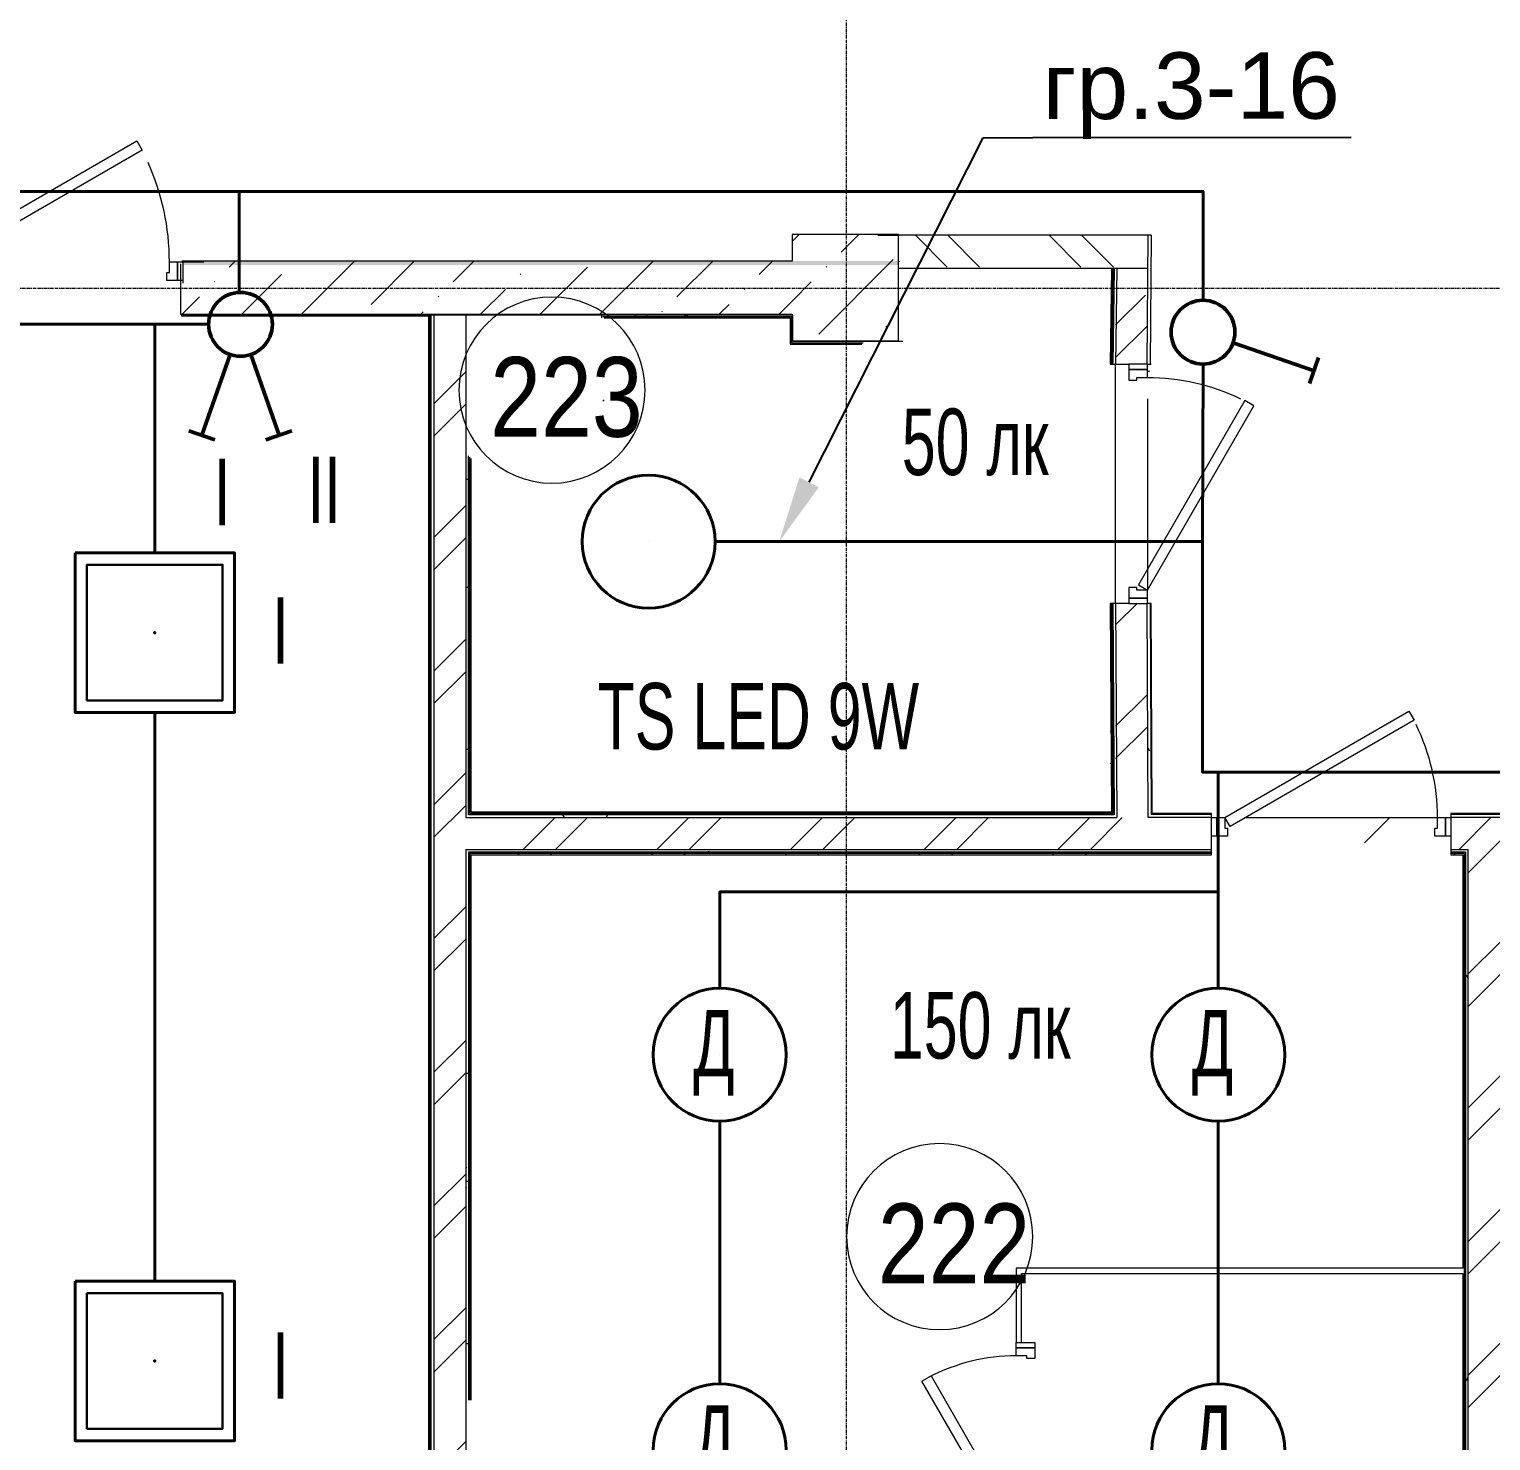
# Model space of a CAD drawing. Header units: metres. Extents: x 19799 to 227756, y -64119 to 286334.
# Drawn here: x 74990 to 80488, y -54620 to -49311 of the extents above; entities that cross this region are included whole.
import ezdxf
from ezdxf import colors
from ezdxf.entities.mleader import LeaderData, LeaderLine
from ezdxf.math import Vec2, Vec3

# ---------------------------------------------------------------- set-up
doc = ezdxf.new("R2010")
doc.units = ezdxf.units.M
doc.linetypes.add('ADSK_Линия сетки', pattern=[21, 12, -3, 3, -3])
for name, color, linetype, lineweight in [('A-AREA-IDEN', 7, 'Continuous', 9), ('A-DETL-THIN', 7, 'Continuous', 5), ('A-DOOR', 7, 'Continuous', 5), ('A-DOOR-FRAM', 7, 'Continuous', 13), ('A-FLOR', 7, 'Continuous', 5), ('A-WALL', 7, 'Continuous', 5), ('A-WALL-PATT', 7, 'Continuous', 18), ('I-WALL', 7, 'Continuous', 5), ('nadpisi', 84, 'Continuous', 13), ('S-COLS', 7, 'Continuous', 5), ('S-GRID', 7, 'Continuous', 9), ('раб осв', 7, 'Continuous', 40), ('ЭЛ', 250, 'Continuous', 50), ('ЭЛ.освещ.', 150, 'Continuous', 50), ('ЭЛ.сети', 5, 'Continuous', 100)]:
    doc.layers.add(name, color=color, linetype=linetype, lineweight=lineweight)
doc.styles.add('Arial', font='ARIALN.TTF', dxfattribs={"width": 0.8, "height": 2.5})
doc.styles.add('GOST Common_I_1', font='ARIALN.TTF', dxfattribs={"height": 300})
doc.styles.add('ISOPEUR', font='ARIALN.TTF')
pattern_1 = [(45, (0, 0), (84.19025, 308.69666), [396.875, -79.375, 3.353, -76.022])]
pattern_2 = [(45, (0, 0), (-251.4472, 251.4472), []), (45, (0, 381), (-251.4472, 251.4472), [])]
pattern_3 = [(45, (934.08, 175.2), (-251.4472, 251.4472), []), (45, (934.08, 556.2), (-251.4472, 251.4472), [])]
pattern_4 = [(0, (0, 0), (812.8, 203.2), [33.528, -576.072, 33.528, -576.072, -3251.2]), (0, (0, 0), (812.8, 203.2), [-1219.2, 33.528, -1185.672, 33.528, -576.072, -1422.4]), (0, (0, 0), (812.8, 203.2), [-3048, 33.528, -372.872, 33.528, -982.472]), (120, (304.8, 101.6), (-582.37636, 602.30545), [33.528, -576.072, 33.528, -576.072, -3251.2]), (120, (304.8, 101.6), (-582.37636, 602.30545), [-1219.2, 33.528, -1185.672, 33.528, -576.072, -1422.4]), (120, (304.8, 101.6), (-582.37636, 602.30545), [-3048, 33.528, -372.872, 33.528, -982.472]), (240, (406.4, 508), (-230.42364, -805.50545), [33.528, -576.072, 33.528, -576.072, -3251.2]), (240, (406.4, 508), (-230.42364, -805.50545), [-1219.2, 33.528, -1185.672, 33.528, -576.072, -1422.4]), (240, (406.4, 508), (-230.42364, -805.50545), [-3048, 33.528, -372.872, 33.528, -982.472])]
pattern_5 = [(50, (0, 0), (728.7365, -63.756), [76.2, -838.2]), (355, (0, 0), (-140.9716, 764.2276), [60.96, -670.56]), (100.451, (60.7, -5.3), (587.77, 700.467), [64.76, -712.36]), (46.184, (0, 203.2), (1084.316, -168.171), [114.3, -1257.3]), (96.636, (90.4, 189.2), (949.61, 989.71), [97.14, -1068.54]), (351.184, (0, 203.2), (949.62, 989.701), [91.44, -1005.84]), (21, (101.6, 152.4), (606.458, -409.0606), [76.2, -838.2]), (326, (101.6, 152.4), (247.2083, 736.753), [60.96, -670.56]), (71.451, (152.14, 118.3), (853.6683, 327.6855), [64.76, -712.36]), (37.5, (0, 0), (12.3547, 338.2201), [33.528, -628.904, 33.528, -647.192, -673.1]), (37.5, (0, 0), (12.3547, 338.2201), [-1343.152, 33.528, -639.572]), (7.5, (0, 0), (267.2789, 400.7221), [33.528, -354.584, 33.528, -613.664, -256.54]), (7.5, (0, 0), (267.2789, 400.7221), [-1035.304, 33.528, -223.012]), (327.5, (-226.57, 0), (542.3633, -22.91534), [33.528, -220.472, 33.528, -758.952, -1051.56]), (327.5, (-226.57, 0), (542.3633, -22.91534), [-1046.48, 33.528, -1018.032]), (317.5, (-328.17, 0), (592.517, 101.707), [33.528, -296.672, 33.528, -492.76, -746.76]), (317.5, (-328.17, 0), (592.517, 101.707), [-856.488, 33.528, -713.232])]
pattern_6 = [(0, (7e-11, -700), (812.8, 203.2), [33.528, -576.072, 33.528, -576.072, -3251.2]), (0, (7e-11, -700), (812.8, 203.2), [-1219.2, 33.528, -1185.672, 33.528, -576.072, -1422.4]), (0, (7e-11, -700), (812.8, 203.2), [-3048, 33.528, -372.872, 33.528, -982.472]), (120, (304.8, -598.4), (-582.37636, 602.30545), [33.528, -576.072, 33.528, -576.072, -3251.2]), (120, (304.8, -598.4), (-582.37636, 602.30545), [-1219.2, 33.528, -1185.672, 33.528, -576.072, -1422.4]), (120, (304.8, -598.4), (-582.37636, 602.30545), [-3048, 33.528, -372.872, 33.528, -982.472]), (240, (406.4, -192), (-230.42364, -805.50545), [33.528, -576.072, 33.528, -576.072, -3251.2]), (240, (406.4, -192), (-230.42364, -805.50545), [-1219.2, 33.528, -1185.672, 33.528, -576.072, -1422.4]), (240, (406.4, -192), (-230.42364, -805.50545), [-3048, 33.528, -372.872, 33.528, -982.472])]

# ---------------------------------------------------------------- blocks, each defined once
blk = doc.blocks.new('КДП АПК - КР_rvt-1-2 этаж')
at = {"layer": 'A-WALL-PATT', "lineweight": 5}
h = blk.add_hatch(dxfattribs=at)
h.set_pattern_fill('FP_137', color=256, style=0, pattern_type=2)
h.set_pattern_definition(pattern_1)
h.paths.add_polyline_path([(75567.7, -49745.6), (77862.7, -49745.6), (77862.7, -49545.6), (75567.7, -49546.1), (75567.7, -49555.6), (75562.7, -49555.6), (75562.7, -49745.6)], flags=0)
h.paths.add_polyline_path([(74255.2, -49745.6), (74562.7, -49745.6), (74562.7, -49555.6), (74557.7, -49555.6), (74557.7, -49545.6), (72262.7, -49545.6), (72262.7, -49745.6)], flags=0)
at = {"layer": 'S-COLS', "lineweight": 5}
h = blk.add_hatch(dxfattribs=at)
h.set_pattern_fill('FP_137', color=256, style=0, pattern_type=2)
h.set_pattern_definition(pattern_1)
h.paths.add_polyline_path([(77862.7, -49845.6), (78262.7, -49845.6), (78262.7, -49445.6), (77862.7, -49445.6), (77862.7, -49745.6)], flags=0)
at = {"layer": 'I-WALL', "lineweight": 5}
for p, q in [((75562.7, -49555.6), (75562.7, -49745.6)), ((77862.7, -49545.6), (75567.7, -49545.6)), ((75562.7, -49745.6), (77862.7, -49745.6))]:
    blk.add_line(p, q, dxfattribs=at)
at = {"layer": 'S-COLS', "lineweight": 5}
for p, q in [((78262.7, -49445.6), (77862.7, -49445.6)), ((77862.7, -49445.6), (77862.7, -49545.6)), ((78262.7, -49845.6), (78262.7, -49445.6)), ((77862.7, -49745.6), (77862.7, -49845.6)), ((77862.7, -49845.6), (78262.7, -49845.6))]:
    blk.add_line(p, q, dxfattribs=at)
blk = doc.blocks.new('AC_Дверь_Однопольная_ДеревяннаяВнутренняя_ГОСТ6629-88 - ДГ 21-9-1468245-2 этаж')
at = {"layer": 'A-DOOR', "lineweight": 13}
for p, q in [((-400, 60), (292.8, 460)), ((292.8, 460), (312.8, 425.4)), ((312.8, 425.4), (-380, 25.4)), ((-380, 25.4), (-400, 60))]:
    blk.add_line(p, q, dxfattribs=at)
at = {"layer": 'A-DOOR', "lineweight": 18}
for p, q in [((-450, 60), (-430, 60)), ((-450, -10), (-450, 60)), ((-430, 60), (-430, -10)), ((430, 60), (450, 60)), ((430, -10), (430, 60)), ((450, 60), (450, -10)), ((-430, -10), (-450, -10)), ((450, -10), (430, -10))]:
    blk.add_line(p, q, dxfattribs=at)
at = {"layer": 'A-DOOR'}
blk.add_arc((-400, 60), 800, 0, 25.9051, dxfattribs=at)
at = {"layer": 'A-DOOR-FRAM'}
for p, q in [((-430, 60), (-400, 60)), ((-430, -10), (-430, 60)), ((-400, 60), (-400, 20)), ((400, 60), (430, 60)), ((400, 20), (400, 60)), ((430, 60), (430, -10)), ((-400, 20), (-390, 20)), ((-390, 20), (-390, -10)), ((390, 20), (400, 20)), ((390, -10), (390, 20)), ((-390, -10), (-430, -10)), ((430, -10), (390, -10))]:
    blk.add_line(p, q, dxfattribs=at)
blk = doc.blocks.new('AC_Дверь_Однопольная_ДеревяннаяВнутренняя_ГОСТ6629-88 - ДГ 21-8Л-1372366-2 этаж')
at = {"layer": 'A-DOOR', "lineweight": 13}
for p, q in [((-355, 10), (259.9, 365)), ((279.9, 330.4), (-335, -24.6)), ((259.9, 365), (279.9, 330.4)), ((-335, -24.6), (-355, 10))]:
    blk.add_line(p, q, dxfattribs=at)
at = {"layer": 'A-DOOR', "lineweight": 18}
for p, q in [((-405, 10), (-385, 10)), ((-405, -60), (-405, 10)), ((-385, 10), (-385, -60)), ((385, 10), (405, 10)), ((385, -60), (385, 10)), ((405, 10), (405, -60)), ((-385, -60), (-405, -60)), ((405, -60), (385, -60))]:
    blk.add_line(p, q, dxfattribs=at)
at = {"layer": 'A-DOOR'}
blk.add_arc((-355, 10), 710, 0, 27.5284, dxfattribs=at)
at = {"layer": 'A-DOOR-FRAM'}
for p, q in [((-385, 10), (-355, 10)), ((-385, -60), (-385, 10)), ((-355, 10), (-355, -30)), ((355, 10), (385, 10)), ((355, -30), (355, 10)), ((385, 10), (385, -60)), ((-355, -30), (-345, -30)), ((-345, -30), (-345, -60)), ((345, -30), (355, -30)), ((345, -60), (345, -30)), ((-345, -60), (-385, -60)), ((385, -60), (345, -60))]:
    blk.add_line(p, q, dxfattribs=at)
blk = doc.blocks.new('AC_Дверь_Однопольная_ДеревяннаяВнутренняя_ГОСТ6629-88 - ДГ 21-10-2287262-2 этаж')
at = {"layer": 'A-DOOR', "lineweight": 13}
for p, q in [((-455, 40), (333.1, 495)), ((333.1, 495), (353.1, 460.4)), ((353.1, 460.4), (-435, 5.4)), ((-435, 5.4), (-455, 40))]:
    blk.add_line(p, q, dxfattribs=at)
at = {"layer": 'A-DOOR', "lineweight": 18}
for p, q in [((-505, 40), (-485, 40)), ((-505, -30), (-505, 40)), ((-485, 40), (-485, -30)), ((485, 40), (505, 40)), ((485, -30), (485, 40)), ((505, 40), (505, -30)), ((-485, -30), (-505, -30)), ((505, -30), (485, -30))]:
    blk.add_line(p, q, dxfattribs=at)
at = {"layer": 'A-DOOR'}
blk.add_arc((-455, 40), 910, 0, 24.2635, dxfattribs=at)
at = {"layer": 'A-DOOR-FRAM'}
for p, q in [((-485, 40), (-455, 40)), ((-485, -30), (-485, 40)), ((-455, 40), (-455, 0)), ((-455, 0), (-445, 0)), ((-445, 0), (-445, -30)), ((445, 0), (455, 0)), ((445, -30), (445, 0)), ((455, 40), (485, 40)), ((455, 0), (455, 40)), ((485, 40), (485, -30)), ((-445, -30), (-485, -30)), ((485, -30), (445, -30))]:
    blk.add_line(p, q, dxfattribs=at)
blk = doc.blocks.new('выкл. 2 клав. скрыт.')
at = {"layer": 'ЭЛ.освещ.', "color": 0, "ltscale": 100}
for p, q in [((2902039.4, 2044041.8), (2902343.5, 2044147.6)), ((2902360.5, 2044098.7), (2902326.5, 2044196.6)), ((2902039.4, 2043963), (2902343.5, 2043857.2)), ((2902360.9, 2043907.2), (2902327.2, 2043809.2))]:
    blk.add_line(p, q, dxfattribs=at)
blk.add_circle((2901926.1, 2044002.4), 120, dxfattribs=at)
blk = doc.blocks.new('TS LED')
at = {"lineweight": 40, "ltscale": 100}
blk.add_line((2928353.8, 2077052.7), (2928353.8, 2077052.7), dxfattribs=at)
at = {"color": 5, "lineweight": 40, "ltscale": 100}
blk.add_circle((2928353.8, 2077052.7), 250, dxfattribs=at)
at = {"layer": 'nadpisi', "color": 5, "insert": (2928254.2, 2077221.4), "char_height": 250, "width": 1402.065, "attachment_point": 1, "style": 'Arial'}
blk.add_mtext('Д', dxfattribs=at)
blk = doc.blocks.new('выкл. 1 клав. скрыт')
at = {"layer": 'ЭЛ.освещ.', "color": 0, "ltscale": 100}
for p, q in [((2902123, 2044848.8), (2902427.1, 2044743)), ((2902444.4, 2044793), (2902410.7, 2044695))]:
    blk.add_line(p, q, dxfattribs=at)
blk.add_circle((2902009.7, 2044888.3), 120, dxfattribs=at)
blk = doc.blocks.new('TS LED без датчика')
at = {"layer": 'раб осв', "color": 0, "lineweight": 40, "ltscale": 100}
blk.add_line((-535184, 16419.5), (-535184, 16419.5), dxfattribs=at)
at = {"layer": 'раб осв', "color": 5, "lineweight": 40, "ltscale": 100}
blk.add_circle((-535184, 16419.5), 250, dxfattribs=at)
blk = doc.blocks.new('ARS.R UNI LED')
at = {"color": 5, "lineweight": 30, "ltscale": 100}
blk.add_lwpolyline([(2913222.7, 2072748.5), (2913732.7, 2072748.5), (2913732.7, 2073258.5), (2913222.7, 2073258.5)], close=True, dxfattribs=at)
at = {"color": 0, "lineweight": 40, "ltscale": 100}
blk.add_point((2913477.7, 2073003.5), dxfattribs=at)
at = {"layer": 'ЭЛ', "color": 5, "lineweight": 40, "ltscale": 10}
blk.add_lwpolyline([(2913177.7, 2073303.5), (2913777.7, 2073303.5), (2913777.7, 2072703.5), (2913177.7, 2072703.5)], close=True, dxfattribs=at)
blk = doc.blocks.new('ПСС_Марка_помещения - Имя_2_5мм-224473-2 этаж')
at = {"layer": 'A-AREA-IDEN'}
for start, end in [(360, 180), (180, 360)]:
    blk.add_arc((-0.074, 0.039), 3.5, start, end, dxfattribs=at)

msp = doc.modelspace()

# ---------------------------------------------------------------- hatches: boundary and pattern name
at = {"layer": 'A-WALL-PATT', "lineweight": 5}
h = msp.add_hatch(dxfattribs=at)
h.set_pattern_fill('FP_1', color=256, angle=90, style=0, pattern_type=2)
h.set_pattern_definition([(135, (23024.03, -92348.12), (-251.4472, -251.4472), []), (135, (22643.03, -92348.12), (-251.4472, -251.4472), [])])
h.paths.add_polyline_path([(79198.6422, -50205.4676), (79198.6422, -50085.4676), (78259.6532, -50085.4676), (78259.6532, -50205.4676), (79606.6765, -50205.4676)])
h = msp.add_hatch(dxfattribs=at)
h.set_pattern_fill('FP_40', color=256, style=0, pattern_type=2)
h.set_pattern_definition(pattern_6)
h.paths.add_polyline_path([(35862.6532, -50185.6443), (38522.6532, -50185.6443), (38522.6532, -50182.6443), (35862.6532, -50182.6443)], flags=0)
h.paths.add_polyline_path([(44462.2868, -50185.6443), (45652.6532, -50185.6443), (45652.6532, -50182.6443), (44462.2868, -50182.6443)], flags=0)
h.paths.add_polyline_path([(43364.0475, -50185.6443), (43452.2868, -50185.6443), (43452.2868, -50182.6443), (39532.6532, -50182.6443), (39532.6532, -50185.6443), (41304.6345, -50185.6443)], flags=0)
h.paths.add_polyline_path([(46662.6532, -50185.6443), (51182.6532, -50185.6443), (51182.6532, -50182.6443), (46662.6532, -50182.6443)], flags=0)
h.paths.add_polyline_path([(55532.6532, -50185.6443), (58072.6532, -50185.6443), (58072.6532, -50182.6443), (55532.6532, -50182.6443)], flags=0)
h.paths.add_polyline_path([(52192.6532, -50185.6443), (54522.6532, -50185.6443), (54522.6532, -50182.6443), (52192.6532, -50182.6443)], flags=0)
h.paths.add_polyline_path([(59082.6532, -50185.6443), (62047.6532, -50185.6443), (62047.6532, -50182.6443), (59082.6532, -50182.6443)], flags=0)
h.paths.add_polyline_path([(64987.8839, -50185.6443), (66522.6532, -50185.6443), (66522.6532, -50182.6443), (63057.6532, -50182.6443), (63057.6532, -50185.6443), (63958.1774, -50185.6443)], flags=0)
h.paths.add_polyline_path([(70136.4163, -50185.6443), (70202.6532, -50185.6443), (70202.6532, -50182.6443), (67532.6532, -50182.6443), (67532.6532, -50185.6443), (68077.0034, -50185.6443)], flags=0)
h.paths.add_polyline_path([(71212.6532, -50185.6443), (74557.6532, -50185.6443), (74557.6532, -50182.6443), (71212.6532, -50182.6443)], flags=0)
h.paths.add_polyline_path([(75567.6532, -50185.6443), (78260.6663, -50185.6443), (78260.6663, -50182.6443), (75567.6532, -50182.6443)], flags=0)
h = msp.add_hatch(dxfattribs=at)
h.set_pattern_fill('FP_40', color=256, style=0, pattern_type=2)
h.set_pattern_definition(pattern_6)
h.paths.add_polyline_path([(35875.1532, -50198.1443), (38522.6532, -50198.1443), (38522.6532, -50185.6443), (35875.1532, -50185.6443)], flags=0)
h.paths.add_polyline_path([(39532.6532, -50198.1443), (43452.2868, -50198.1443), (43452.2868, -50185.6443), (39532.6532, -50185.6443)], flags=0)
h.paths.add_polyline_path([(44462.2868, -50198.1443), (45652.6532, -50198.1443), (45652.6532, -50185.6443), (44462.2868, -50185.6443)], flags=0)
h.paths.add_polyline_path([(47482.8735, -50198.1443), (51182.6532, -50198.1443), (51182.6532, -50185.6443), (46662.6532, -50185.6443), (46662.6532, -50198.1443)], flags=0)
h.paths.add_polyline_path([(52192.6532, -50198.1443), (54522.6532, -50198.1443), (54522.6532, -50185.6443), (52192.6532, -50185.6443)], flags=0)
h.paths.add_polyline_path([(55532.6532, -50198.1443), (58072.6532, -50198.1443), (58072.6532, -50185.6443), (55532.6532, -50185.6443)], flags=0)
h.paths.add_polyline_path([(59082.6532, -50198.1443), (62047.6532, -50198.1443), (62047.6532, -50185.6443), (59082.6532, -50185.6443)], flags=0)
h.paths.add_polyline_path([(63057.6532, -50198.1443), (66522.6532, -50198.1443), (66522.6532, -50185.6443), (63057.6532, -50185.6443)], flags=0)
h.paths.add_polyline_path([(67532.6532, -50198.1443), (70202.6532, -50198.1443), (70202.6532, -50185.6443), (67532.6532, -50185.6443)], flags=0)
h.paths.add_polyline_path([(75567.6532, -50198.1443), (78262.6532, -50198.1443), (78262.6532, -50185.6443), (75567.6532, -50185.6443)], flags=0)
h.paths.add_polyline_path([(74557.6532, -50198.1443), (74557.6532, -50185.6443), (71212.6532, -50185.6443), (71212.6532, -50198.1443), (74255.2423, -50198.1443)], flags=0)
h = msp.add_hatch(dxfattribs=at)
h.set_pattern_fill('FP_1', color=256, style=0, pattern_type=2)
h.set_pattern_definition(pattern_3)
h.paths.add_polyline_path([(79061.7332, -52085.4299), (79061.7332, -51470.4299), (79056.7332, -51470.4299), (79056.7332, -52085.4299)], flags=0)
h.paths.add_polyline_path([(79056.7332, -50570.4299), (79061.7332, -50570.4299), (79061.7332, -50315.4299), (79056.7332, -50315.4299), (79056.7332, -50546.1912)], flags=0)
h = msp.add_hatch(dxfattribs=at)
h.set_pattern_fill('FP_1', color=256, style=0, pattern_type=2)
h.set_pattern_definition(pattern_3)
h.paths.add_polyline_path([(79194.7463, -52100.4299), (79194.7463, -51470.4299), (79076.7332, -51470.4299), (79076.7332, -52100.4299)], flags=0)
h.paths.add_polyline_path([(79194.7463, -50570.4299), (79194.7463, -50310.4299), (79076.7332, -50310.4299), (79076.7332, -50570.4299), (79126.7332, -50570.4299)], flags=0)
h = msp.add_hatch(dxfattribs=at)
h.set_pattern_fill('FP_40', color=256, style=0, pattern_type=2)
h.set_pattern_definition(pattern_4)
h.paths.add_polyline_path([(75562.6532, -50388.6443), (76497.6532, -50388.6443), (76497.6532, -50385.6443), (75562.6532, -50385.6443)], flags=0)
h.paths.add_polyline_path([(74255.2423, -50388.6443), (74562.6532, -50388.6443), (74562.6532, -50385.6443), (74192.6532, -50385.6443), (74192.6532, -50388.6443), (74195.6532, -50388.6443)], flags=0)
h = msp.add_hatch(dxfattribs=at)
h.set_pattern_fill('FP_1', color=256, style=0, pattern_type=2)
h.set_pattern_definition(pattern_2)
h.paths.add_polyline_path([(76497.6532, -58585.4621), (76497.6532, -50388.6443), (76492.6532, -50388.6443), (76492.6532, -58585.4621)], flags=0)
h = msp.add_hatch(dxfattribs=at)
h.set_pattern_fill('FP_41', color=256, style=0, pattern_type=2)
h.set_pattern_definition(pattern_5)
h.paths.add_polyline_path([(76497.6532, -58585.4621), (76502.6532, -58585.4621), (76502.6532, -50385.6443), (76497.6532, -50385.6443), (76497.6532, -57275.8297)], flags=0)
h = msp.add_hatch(dxfattribs=at)
h.set_pattern_fill('FP_1', color=256, style=0, pattern_type=2)
h.set_pattern_definition(pattern_2)
h.paths.add_polyline_path([(76512.6532, -58585.4621), (76632.6532, -58585.4621), (76632.6532, -50385.6443), (76512.6532, -50385.6443), (76512.6532, -57275.8297)], flags=0)
h = msp.add_hatch(dxfattribs=at)
h.set_pattern_fill('FP_41', color=256, style=0, pattern_type=2)
h.set_pattern_definition(pattern_5)
h.paths.add_polyline_path([(77142.6532, -50390.6443), (77857.6532, -50390.6443), (77857.6532, -50385.6443), (77142.6532, -50385.6443)], flags=0)
h = msp.add_hatch(dxfattribs=at)
h.set_pattern_fill('FP_1', color=256, style=0, pattern_type=2)
h.set_pattern_definition(pattern_2)
h.paths.add_polyline_path([(77852.6532, -50395.6443), (77852.6532, -50390.6443), (77147.6532, -50390.6443), (77147.6532, -50395.6443), (77344.3618, -50395.6443)], flags=0)
h = msp.add_hatch(dxfattribs=at)
h.set_pattern_fill('FP_1', color=256, style=0, pattern_type=2)
h.set_pattern_definition(pattern_2)
h.paths.add_polyline_path([(77152.6532, -50920.6443), (77152.6532, -50395.6443), (77147.6532, -50395.6443), (77147.6532, -50920.6443)], flags=0)
h = msp.add_hatch(dxfattribs=at)
h.set_pattern_fill('FP_1', color=256, style=0, pattern_type=2)
h.set_pattern_definition(pattern_2)
h.paths.add_polyline_path([(77859.215, -50495.6443), (78122.6532, -50495.6443), (78122.6532, -50490.6443), (77852.6532, -50490.6443), (77852.6532, -50495.6443)], flags=0)
h = msp.add_hatch(dxfattribs=at)
h.set_pattern_fill('FP_41', color=256, style=0, pattern_type=2)
h.set_pattern_definition([(50, (938, 0), (728.7365, -63.756), [76.2, -838.2]), (355, (938, 0), (-140.9716, 764.2276), [60.96, -670.56]), (100.451, (998.7, -5.3), (587.77, 700.467), [64.76, -712.36]), (46.184, (938, 203.2), (1084.316, -168.171), [114.3, -1257.3]), (96.636, (1028.3, 189.2), (949.61, 989.71), [97.14, -1068.54]), (351.184, (938, 203.2), (949.62, 989.701), [91.44, -1005.84]), (21, (1039.6, 152.4), (606.458, -409.0606), [76.2, -838.2]), (326, (1039.6, 152.4), (247.2083, 736.753), [60.96, -670.56]), (71.451, (1090.1, 118.3), (853.668, 327.6855), [64.76, -712.36]), (37.5, (937.98, 0), (12.3547, 338.2201), [33.528, -628.904, 33.528, -647.192, -673.1]), (37.5, (937.98, 0), (12.3547, 338.2201), [-1343.152, 33.528, -639.572]), (7.5, (937.98, 0), (267.2789, 400.7221), [33.528, -354.584, 33.528, -613.664, -256.54]), (7.5, (937.98, 0), (267.2789, 400.7221), [-1035.304, 33.528, -223.012]), (327.5, (711.4, 0), (542.3633, -22.91534), [33.528, -220.472, 33.528, -758.952, -1051.56]), (327.5, (711.4, 0), (542.3633, -22.91534), [-1046.48, 33.528, -1018.032]), (317.5, (609.8, 0), (592.517, 101.707), [33.528, -296.672, 33.528, -492.76, -746.76]), (317.5, (609.8, 0), (592.517, 101.707), [-856.488, 33.528, -713.232])])
h.paths.add_polyline_path([(79065.6292, -52265.6443), (79070.6292, -52265.6443), (79070.6292, -51645.6443), (79065.6292, -51645.6443), (79065.6292, -52260.6443)], flags=0)
h.paths.add_polyline_path([(79065.6292, -50745.6443), (79070.6292, -50745.6443), (79070.6292, -50485.6443), (79065.6292, -50485.6443), (79065.6292, -50721.4057)], flags=0)
h = msp.add_hatch(dxfattribs=at)
h.set_pattern_fill('FP_40', color=256, style=0, pattern_type=2)
h.set_pattern_definition([(0, (937.98, 0), (812.8, 203.2), [33.528, -576.072, 33.528, -576.072, -3251.2]), (0, (937.98, 0), (812.8, 203.2), [-1219.2, 33.528, -1185.672, 33.528, -576.072, -1422.4]), (0, (937.98, 0), (812.8, 203.2), [-3048, 33.528, -372.872, 33.528, -982.472]), (120, (1242.78, 101.6), (-582.37636, 602.30545), [33.528, -576.072, 33.528, -576.072, -3251.2]), (120, (1242.78, 101.6), (-582.37636, 602.30545), [-1219.2, 33.528, -1185.672, 33.528, -576.072, -1422.4]), (120, (1242.78, 101.6), (-582.37636, 602.30545), [-3048, 33.528, -372.872, 33.528, -982.472]), (240, (1344.38, 508), (-230.42364, -805.50545), [33.528, -576.072, 33.528, -576.072, -3251.2]), (240, (1344.38, 508), (-230.42364, -805.50545), [-1219.2, 33.528, -1185.672, 33.528, -576.072, -1422.4]), (240, (1344.38, 508), (-230.42364, -805.50545), [-3048, 33.528, -372.872, 33.528, -982.472])])
h.paths.add_polyline_path([(79210.6422, -52263.6443), (79210.6422, -51645.6443), (79198.6422, -51645.6443), (79198.6422, -52263.6443)], flags=0)
h.paths.add_polyline_path([(79198.6422, -50745.6443), (79210.6422, -50745.6443), (79210.6422, -50485.6443), (79198.6422, -50485.6443), (79198.6422, -50721.4057)], flags=0)
h = msp.add_hatch(dxfattribs=at)
h.set_pattern_fill('FP_40', color=256, style=0, pattern_type=2)
h.set_pattern_definition(pattern_4)
h.paths.add_polyline_path([(76642.6532, -52275.6443), (76642.6532, -50915.6443), (76632.6532, -50915.6443), (76632.6532, -52275.6443)], flags=0)
h = msp.add_hatch(dxfattribs=at)
h.set_pattern_fill('FP_41', color=256, style=0, pattern_type=2)
h.set_pattern_definition(pattern_5)
h.paths.add_polyline_path([(76647.6532, -52265.6443), (76647.6532, -50915.6443), (76642.6532, -50915.6443), (76642.6532, -52265.6443)], flags=0)
h = msp.add_hatch(dxfattribs=at)
h.set_pattern_fill('FP_1', color=256, style=0, pattern_type=2)
h.set_pattern_definition(pattern_2)
h.paths.add_polyline_path([(76647.6532, -52260.6443), (76652.6532, -52260.6443), (76652.6532, -50920.6443), (76647.6532, -50920.6443), (76647.6532, -52101.2844)], flags=0)
h = msp.add_hatch(dxfattribs=at)
h.set_pattern_fill('FP_1', color=256, style=0, pattern_type=2)
h.set_pattern_definition(pattern_2)
h.paths.add_polyline_path([(83962.6532, -52395.6443), (83962.6532, -52275.6443), (83312.6532, -52275.6443), (83312.6532, -52395.6443), (83522.6007, -52395.6443)], flags=0)
h.paths.add_polyline_path([(76642.6532, -52395.6443), (79112.6532, -52395.6443), (79112.6532, -52275.6443), (76632.6532, -52275.6443), (76632.6532, -52395.6443)], flags=0)
h.paths.add_polyline_path([(81463.1878, -52395.6443), (82412.6532, -52395.6443), (82412.6532, -52275.6443), (80012.6532, -52275.6443), (80012.6532, -52395.6443), (80542.6532, -52395.6443)], flags=0)
h = msp.add_hatch(dxfattribs=at)
h.set_pattern_fill('FP_40', color=256, style=0, pattern_type=2)
h.set_pattern_definition(pattern_4)
h.paths.add_polyline_path([(76652.6532, -52275.6443), (78132.6532, -52275.6443), (78132.6532, -52265.6443), (76642.6532, -52265.6443), (76642.6532, -52275.6443)], flags=0)
h = msp.add_hatch(dxfattribs=at)
h.set_pattern_fill('FP_1', color=256, style=0, pattern_type=2)
h.set_pattern_definition(pattern_2)
h.paths.add_polyline_path([(78122.6532, -52260.6443), (78122.6532, -52255.6443), (76652.6532, -52255.6443), (76652.6532, -52260.6443), (78116.6417, -52260.6443)], flags=0)
h = msp.add_hatch(dxfattribs=at)
h.set_pattern_fill('FP_40', color=256, style=0, pattern_type=2)
h.set_pattern_definition(pattern_4)
h.paths.add_polyline_path([(81463.1878, -52263.6443), (82412.6532, -52263.6443), (82412.6532, -52260.6443), (80012.6532, -52260.6443), (80012.6532, -52263.6443), (80433.4813, -52263.6443)], flags=0)
h.paths.add_polyline_path([(83959.6532, -52263.6443), (83959.6532, -52260.6443), (83312.6532, -52260.6443), (83312.6532, -52263.6443), (83522.6007, -52263.6443)], flags=0)
h.paths.add_polyline_path([(78374.0683, -52263.6443), (79112.6532, -52263.6443), (79112.6532, -52260.6443), (78272.6663, -52260.6443), (78272.6663, -52263.6443)], flags=0)
h = msp.add_hatch(dxfattribs=at)
h.set_pattern_fill('FP_40', color=256, style=0, pattern_type=2)
h.set_pattern_definition(pattern_4)
h.paths.add_polyline_path([(76632.6532, -56110.6443), (76642.6532, -56110.6443), (76642.6532, -56023.7015), (76634.2407, -56023.7015), (76634.2407, -55667.5871), (76642.6532, -55667.5871), (76642.6532, -55423.7015), (76634.2407, -55423.7015), (76634.2407, -55067.5871), (76642.6532, -55067.5871), (76642.6532, -54823.7015), (76634.2407, -54823.7015), (76634.2407, -54467.5871), (76642.6532, -54467.5871), (76642.6532, -52395.6443), (76632.6532, -52395.6443), (76632.6532, -56105.6443)], flags=0)
h = msp.add_hatch(dxfattribs=at)
h.set_pattern_fill('FP_40', color=256, style=0, pattern_type=2)
h.set_pattern_definition(pattern_4)
h.paths.add_polyline_path([(80402.6532, -52405.6443), (80402.6532, -52395.6443), (80012.6532, -52395.6443), (80012.6532, -52405.6443), (80392.6532, -52405.6443)], flags=0)
h.paths.add_polyline_path([(78116.6417, -52405.6443), (79112.6532, -52405.6443), (79112.6532, -52395.6443), (76642.6532, -52395.6443), (76642.6532, -52405.6443), (77859.215, -52405.6443)], flags=0)
h = msp.add_hatch(dxfattribs=at)
h.set_pattern_fill('FP_41', color=256, style=0, pattern_type=2)
h.set_pattern_definition(pattern_5)
h.paths.add_polyline_path([(76647.6532, -56110.6443), (76647.6532, -56023.7015), (76642.6532, -56023.7015), (76642.6532, -56110.6443)], flags=0)
h.paths.add_polyline_path([(76647.6532, -55667.5871), (76647.6532, -55423.7015), (76642.6532, -55423.7015), (76643.246, -55667.5871)], flags=0)
h.paths.add_polyline_path([(76642.6532, -55067.5871), (76647.6532, -55067.5871), (76647.6532, -54823.7015), (76642.6532, -54823.7015)], flags=0)
h.paths.add_polyline_path([(76647.6532, -54467.5871), (76647.6532, -52405.6443), (76642.6532, -52405.6443), (76642.6532, -54467.5871), (76644.8698, -54467.5871)], flags=0)
h = msp.add_hatch(dxfattribs=at)
h.set_pattern_fill('FP_1', color=256, style=0, pattern_type=2)
h.set_pattern_definition(pattern_2)
h.paths.add_polyline_path([(76652.6532, -56105.6443), (76652.6532, -56023.7015), (76647.6532, -56023.7015), (76647.6532, -56105.6443)], flags=0)
h.paths.add_polyline_path([(76647.6532, -55667.5871), (76652.6532, -55667.5871), (76652.6532, -55423.7015), (76647.6532, -55423.7015)], flags=0)
h.paths.add_polyline_path([(76647.6532, -55067.5871), (76652.6532, -55067.5871), (76652.6532, -54823.7015), (76647.6532, -54823.7015)], flags=0)
h.paths.add_polyline_path([(76652.6532, -54467.5871), (76652.6532, -52410.6443), (76647.6532, -52410.6443), (76647.6532, -54467.5871), (76649.8728, -54467.5871)], flags=0)
h = msp.add_hatch(dxfattribs=at)
h.set_pattern_fill('FP_1', color=256, style=0, pattern_type=2)
h.set_pattern_definition(pattern_2)
h.paths.add_polyline_path([(76652.6532, -52415.6443), (79112.6532, -52415.6443), (79112.6532, -52410.6443), (76652.6532, -52410.6443)], flags=0)
h.paths.add_polyline_path([(80387.6532, -52415.6443), (80387.6532, -52410.6443), (80012.6532, -52410.6443), (80012.6532, -52415.6443), (80382.6532, -52415.6443)], flags=0)
h = msp.add_hatch(dxfattribs=at)
h.set_pattern_fill('FP_1', color=256, style=0, pattern_type=2)
h.set_pattern_definition(pattern_2)
h.paths.add_polyline_path([(80387.6532, -56270.6443), (80387.6532, -55340.6443), (80382.6532, -55340.6443), (80382.6532, -56270.6443)], flags=0)
h.paths.add_polyline_path([(80382.6532, -55320.6443), (80387.6532, -55320.6443), (80387.6532, -53990.6443), (80382.6532, -53990.6443), (80382.6532, -55206.0116)], flags=0)
h.paths.add_polyline_path([(80387.6532, -53970.6443), (80387.6532, -52415.6443), (80382.6532, -52415.6443), (80382.6532, -53970.6443)], flags=0)
h = msp.add_hatch(dxfattribs=at)
h.set_pattern_fill('FP_41', color=256, style=0, pattern_type=2)
h.set_pattern_definition(pattern_5)
h.paths.add_polyline_path([(80387.6532, -56275.6443), (80392.6532, -56275.6443), (80392.6532, -52410.6443), (80387.6532, -52410.6443), (80387.6532, -56270.6443)], flags=0)
h = msp.add_hatch(dxfattribs=at)
h.set_pattern_fill('FP_40', color=256, style=0, pattern_type=2)
h.set_pattern_definition(pattern_4)
h.paths.add_polyline_path([(80402.6532, -56275.6443), (80402.6532, -52405.6443), (80392.6532, -52405.6443), (80392.6532, -56275.6443)], flags=0)
h = msp.add_hatch(dxfattribs=at)
h.set_pattern_fill('FP_1', color=256, style=0, pattern_type=2)
h.set_pattern_definition(pattern_2)
h.paths.add_polyline_path([(80433.4813, -58585.4621), (80522.6532, -58585.4621), (80522.6532, -52395.6443), (80402.6532, -52395.6443), (80402.6532, -58585.4621)], flags=0)

# ---------------------------------------------------------------- linework, layer by layer
at = {"layer": 'A-DETL-THIN'}
for p, q in [((76632.6532, -50385.6443), (76632.6532, -50835.6443)), ((77062.6532, -50385.6443), (76632.6532, -50385.6443))]:
    msp.add_line(p, q, dxfattribs=at)
at = {"layer": 'A-FLOR', "lineweight": 13}
msp.add_line((79076.7332, -51470.4299), (79076.7332, -50570.4299), dxfattribs=at)
at = {"layer": 'A-FLOR', "lineweight": 18}
for p, q in [((79196.7332, -50700.4299), (79196.7332, -51420.4299)), ((79196.7332, -50700.4299), (79196.7332, -51420.4299)), ((79567.1724, -52275.6443), (80287.1724, -52275.6443)), ((79567.1724, -52275.6443), (80287.1724, -52275.6443))]:
    msp.add_line(p, q, dxfattribs=at)
at = {"layer": 'A-WALL', "lineweight": 18}
for p, q in [((78182.6532, -50085.6443), (78262.6532, -50085.6443)), ((75567.6532, -50182.6443), (75567.6532, -50185.6443)), ((79060.6292, -50210.2566), (79056.7332, -50570.4299)), ((75567.6532, -50255.6443), (75567.6532, -50265.6443)), ((75564.6532, -50385.6443), (75562.6532, -50385.6443)), ((75562.6532, -50385.6443), (75562.6532, -50388.6443)), ((75562.6532, -50388.6443), (76492.6532, -50388.6443)), ((76632.6532, -50385.6443), (75567.6532, -50385.6443)), ((76492.6532, -50388.6443), (76492.6532, -58585.4621)), ((76512.6532, -50388.6443), (76512.6532, -58585.4621)), ((77862.6532, -50385.6443), (77062.6532, -50385.6443)), ((77142.6532, -50385.6443), (77142.6532, -50395.6443)), ((77152.6532, -50395.6443), (77852.6532, -50395.6443)), ((77852.6532, -50395.6443), (77852.6532, -50495.6443)), ((77862.6532, -50485.6443), (77862.6532, -50385.6443)), ((77852.6532, -50495.6443), (78122.6532, -50495.6443)), ((78275.6663, -50485.6443), (77862.6532, -50485.6443)), ((79056.7332, -50570.4299), (79126.7332, -50570.4299)), ((79196.7332, -50570.4299), (79209.7463, -50570.4299)), ((76652.6532, -52255.6443), (76652.6532, -50925.6443)), ((79126.7332, -51470.4299), (79056.7332, -51470.4299)), ((79056.7332, -51470.4299), (79060.6292, -52255.6443)), ((79209.7463, -51470.4299), (79196.7332, -51470.4299)), ((79213.6422, -52260.6443), (79209.7463, -51470.4299)), ((79060.6292, -52255.6443), (76652.6532, -52255.6443)), ((79437.1724, -52260.6443), (79213.6422, -52260.6443)), ((79437.1724, -52275.6443), (79437.1724, -52260.6443)), ((82412.6532, -52260.6443), (80337.1724, -52260.6443)), ((80337.1724, -52260.6443), (80337.1724, -52275.6443)), ((79437.1724, -52415.6443), (79437.1724, -52345.6443)), ((80337.1724, -52345.6443), (80337.1724, -52415.6443)), ((76652.6532, -52415.6443), (79437.1724, -52415.6443)), ((76652.6532, -54467.5871), (76652.6532, -52415.6443)), ((80337.1724, -52415.6443), (80382.6532, -52415.6443)), ((80382.6532, -52415.6443), (80382.6532, -53970.6443)), ((80382.6532, -53990.6443), (80382.6532, -55320.6443))]:
    msp.add_line(p, q, dxfattribs=at)
at = {"layer": 'A-WALL'}
for p, q in [((79210.6422, -50085.4676), (78259.6532, -50085.4676)), ((79194.7463, -50570.4299), (79198.6422, -50085.4676)), ((79210.6422, -50085.4676), (79206.7463, -50570.4299)), ((75567.6532, -50185.6443), (75647.6532, -50185.6443)), ((78260.6663, -50182.6443), (78260.6663, -50185.6443)), ((79198.6422, -50210.2566), (78259.6532, -50210.2566)), ((79065.6292, -50210.2566), (79061.7332, -50570.4299)), ((79070.6292, -50210.2566), (79066.7332, -50570.4299)), ((79080.6292, -50210.2566), (79076.7332, -50570.4299)), ((76497.6532, -50388.6443), (76492.6532, -50388.6443)), ((76497.6532, -58585.4621), (76497.6532, -50385.6443)), ((76502.6532, -58585.4621), (76502.6532, -50385.6443)), ((76512.6532, -50385.6443), (76512.6532, -50388.6443)), ((77147.6532, -50390.6443), (77857.6532, -50390.6443)), ((77857.6532, -50390.6443), (77857.6532, -50490.6443)), ((77857.6532, -50490.6443), (78127.6532, -50490.6443)), ((76632.6532, -50835.6443), (76632.6532, -52275.6443)), ((76632.6532, -50835.6443), (76632.6532, -50915.6443)), ((76642.6532, -52265.6443), (76642.6532, -50915.6443)), ((76647.6532, -52260.6443), (76647.6532, -50920.6443)), ((79061.7332, -51470.4299), (79065.6292, -52260.6443)), ((79066.7332, -51470.4299), (79070.6292, -52265.6443)), ((79076.7332, -51470.4299), (79080.6292, -52275.6443)), ((79198.6422, -52275.6443), (79194.7463, -51470.4299)), ((79206.7463, -51470.4299), (79210.6422, -52263.6443)), ((76632.6532, -52275.6443), (79080.6292, -52275.6443)), ((79070.6292, -52265.6443), (76642.6532, -52265.6443)), ((79065.6292, -52260.6443), (76647.6532, -52260.6443)), ((79437.1724, -52275.6443), (79198.6422, -52275.6443)), ((79210.6422, -52263.6443), (79437.1724, -52263.6443)), ((80337.1724, -52263.6443), (82412.6532, -52263.6443)), ((82412.6532, -52275.6443), (80337.1724, -52275.6443)), ((76632.6532, -52395.6443), (79437.1724, -52395.6443)), ((76632.6532, -52395.6443), (76632.6532, -56105.6443)), ((79437.1724, -52405.6443), (76642.6532, -52405.6443)), ((76642.6532, -52405.6443), (76642.6532, -54467.5871)), ((79437.1724, -52410.6443), (76647.6532, -52410.6443)), ((76647.6532, -52410.6443), (76647.6532, -54467.5871)), ((80337.1724, -52395.6443), (80402.6532, -52395.6443)), ((80392.6532, -52405.6443), (80337.1724, -52405.6443)), ((80387.6532, -52410.6443), (80337.1724, -52410.6443)), ((80387.6532, -52410.6443), (80387.6532, -56275.6443)), ((80392.6532, -52405.6443), (80392.6532, -56275.6443)), ((80402.6532, -56270.6443), (80402.6532, -52395.6443)), ((80382.6532, -53970.6443), (78702.6532, -53970.6443)), ((78702.6532, -53970.6443), (78702.6532, -54250.6443)), ((78722.6532, -53990.6443), (80382.6532, -53990.6443)), ((78722.6532, -54250.6443), (78722.6532, -53990.6443))]:
    msp.add_line(p, q, dxfattribs=at)
at = {"layer": 'S-GRID', "linetype": 'ADSK_Линия сетки'}
for p, q in [((78062.6532, -38095.4453), (78062.6532, -63301.3643)), ((95007.6236, -50285.6443), (30504.6406, -50285.6443))]:
    msp.add_line(p, q, dxfattribs=at)
at = {"layer": 'раб осв', "color": 0, "lineweight": 40}
for points in [[(63257.6532, -49920.6443), (67627.6532, -49920.6443), (67627.6532, -50300.6443), (67627.6532, -49920.6443), (71417.6532, -49920.6443), (71417.6532, -50300.6443), (71417.6532, -49920.6443), (75779.9009, -49920.6443), (75779.9009, -50300.6443), (75779.9009, -49920.6443), (78427.6532, -49920.6443), (79405.4083, -49920.6443), (79405.4083, -50330.2369)], [(75462.6532, -50420.6443), (73662.6532, -50420.6443), (73662.6532, -51280.2318)], [(75669.362, -50420.6443), (75462.6532, -50420.6443), (75462.6532, -50420.6443), (75462.6532, -50420.6443), (75462.6532, -50420.6443), (75462.6532, -50420.6443), (75462.6532, -51280.2318)], [(77570.1532, -51238.1443), (79403.6931, -51238.1443), (79405.4083, -50570.2369)], [(79403.6931, -51238.1443), (79403.6931, -52105.6443), (79462.6532, -52105.6443), (79462.6532, -52555.6443)], [(75462.6532, -51880.2318), (75462.6532, -54020.2318)], [(79462.6532, -52105.6443), (83037.6532, -52105.6443), (83037.6532, -52555.6443)], [(79462.6532, -52918.1443), (79462.6532, -52555.6443), (77587.6532, -52555.6443), (77587.6532, -52918.1443)], [(77587.6532, -53418.1443), (77587.6532, -54405.6443)], [(79462.6532, -53418.1443), (79462.6532, -54405.6443)]]:
    msp.add_lwpolyline(points, dxfattribs=at)

# ---------------------------------------------------------------- block references
at = {"lineweight": 5}
msp.add_blockref('КДП АПК - КР_rvt-1-2 этаж', (-3, -637), dxfattribs=at)
at = {"layer": 'A-AREA-IDEN', "color": 18, "true_color": 0x000000, "xscale": 99.99999999999993, "yscale": 99.99999999999993, "zscale": 99.99999999999993}
for p in [(76963.9917, -50672.108), (78422.1125, -53856.0642)]:
    msp.add_blockref('ПСС_Марка_помещения - Имя_2_5мм-224473-2 этаж', p, dxfattribs=at)
at = {"layer": 'A-DOOR', "color": 8, "true_color": 0x7f7f7f}
for name, p in [('AC_Дверь_Однопольная_ДеревяннаяВнутренняя_ГОСТ6629-88 - ДГ 21-10-2287262-2 этаж', (75062.6532, -50225.6443)), ('AC_Дверь_Однопольная_ДеревяннаяВнутренняя_ГОСТ6629-88 - ДГ 21-9-1468245-2 этаж', (79887.1724, -52335.6443))]:
    msp.add_blockref(name, p, dxfattribs=at)
at = {"layer": 'A-DOOR', "color": 8, "true_color": 0x7f7f7f, "xscale": -1, "rotation": 270}
msp.add_blockref('AC_Дверь_Однопольная_ДеревяннаяВнутренняя_ГОСТ6629-88 - ДГ 21-9-1468245-2 этаж', (79136.7332, -51020.4299), dxfattribs=at)
at = {"layer": 'A-DOOR', "color": 8, "true_color": 0x7f7f7f, "rotation": 89.99999999999959}
msp.add_blockref('AC_Дверь_Однопольная_ДеревяннаяВнутренняя_ГОСТ6629-88 - ДГ 21-8Л-1372366-2 этаж', (78712.6532, -54655.6443), dxfattribs=at)
at = {"layer": 'раб осв', "color": 0, "lineweight": 40, "ltscale": 100, "xscale": -1, "rotation": 90}
msp.add_blockref('выкл. 2 клав. скрыт.', (2119787.4234, 2851505.4523), dxfattribs=at)
at = {"layer": 'раб осв', "color": 0, "lineweight": 40, "ltscale": 100}
for name, p in [('выкл. 1 клав. скрыт', (-2822604.2512, -2095338.4907)), ('ARS.R UNI LED', (-2838015.0519, -2124583.7809)), ('TS LED', (-2850766.1154, -2130220.8826)), ('TS LED', (-2848891.1154, -2130220.8826)), ('ARS.R UNI LED', (-2838015.0519, -2127323.7809)), ('TS LED', (-2850766.1154, -2131708.3826)), ('TS LED', (-2848891.1154, -2131708.3826))]:
    msp.add_blockref(name, p, dxfattribs=at)
at = {"layer": 'раб осв', "color": 0, "lineweight": 40}
msp.add_blockref('TS LED без датчика', (612504.1909, -67657.6434), dxfattribs=at)

# ---------------------------------------------------------------- texts
at = {"layer": 'A-AREA-IDEN', "color": 18, "true_color": 0x000000, "char_height": 300, "width": 577.215, "attachment_point": 1, "style": 'GOST Common_I_1'}
for s, insert in [('223', (76724.3074, -50543.648)), ('222', (78182.4281, -53727.6043))]:
    msp.add_mtext(s, dxfattribs=dict(at, insert=insert))
at = {"layer": 'nadpisi', "color": 7, "char_height": 250, "style": 'Arial'}
for s, insert, width, attachment_point in [('50 лк', (78272.4142, -50737.595), 1402.065175, 1), ('I', (75683.702, -50926.4392), 130.841471, 1), ('II', (76036.1023, -50918.151), 130.841471, 1), ('I', (75903.666, -51447.0188), 130.841471, 1), ('TS LED 9W', (78337.4207, -51769.908), 2573.758347, 3), ('150 лк', (78227.6028, -52932.5583), 1402.065175, 1), ('I', (75903.666, -54211.7989), 130.841471, 1)]:
    msp.add_mtext(s, dxfattribs=dict(at, insert=insert, width=width, attachment_point=attachment_point))

# ---------------------------------------------------------------- next in the draw order: leaders
at = {"layer": 'ЭЛ.сети', "color": 0, "lineweight": 5}
ml = msp.add_multileader_mtext('Standard', dxfattribs=at)
ml.set_content('{\\fArial|b0|i0|c204|p34;гр.3-16}', style='ISOPEUR')
ml.set_leader_properties()
ml.build(insert=Vec2(0, 0))
ml.multileader.update_dxf_attribs({"text_left_attachment_type": 6, "text_right_attachment_type": 6, "dogleg_length": 100, "arrow_head_size": 250})
ctx = ml.context
ctx.base_point, ctx.char_height, ctx.arrow_head_size, ctx.landing_gap_size, ctx.plane_origin, ctx.plane_x_axis, ctx.plane_y_axis = Vec3(78765.1688, -49718.2839), 250, 250, 37.4122, Vec3(19767.2168, -8065.7221), Vec3(0.999998436, 0.001768603), Vec3(-0.001768603, 0.999998436)
ctx.left_attachment, ctx.right_attachment = 6, 6
notes = []
notes.append((ctx, [(0, (1, 1, 0), (78578.1083, -49718.6147), (0.999998436, 0.001768603), 187.0608, [(0, [(77811.2526, -51238.1443)], 0, [])])]))
ctx.mtext.insert, ctx.mtext.text_direction, ctx.mtext.rotation, ctx.mtext.line_spacing_factor, ctx.mtext.flow_direction = Vec3(78802.016, -49398.8116), Vec3(0.999998436, 0.001768603), 0.001768604, 0.8, 5
ctx.mtext.has_bg_fill, ctx.mtext.bg_color, ctx.mtext.bg_scale_factor, ctx.mtext.bg_transparency, ctx.mtext.use_window_bg_color = 1, -1073741824, 1, 0, 1
for ctx, leaders in notes:
    for number, flags, end, landing, length, lines in leaders:
        leader = LeaderData()
        leader.index, (leader.has_last_leader_line, leader.has_dogleg_vector, leader.attachment_direction) = number, flags
        leader.last_leader_point, leader.dogleg_vector, leader.dogleg_length = Vec3(end), Vec3(landing), length
        for number, points, colour, breaks in lines:
            line = LeaderLine()
            line.index, line.vertices, line.color, line.breaks = number, Vec3.list(points), colors.encode_raw_color(colour), breaks
            leader.lines.append(line)
        ctx.leaders.append(leader)

doc.saveas('drawing.dxf')
